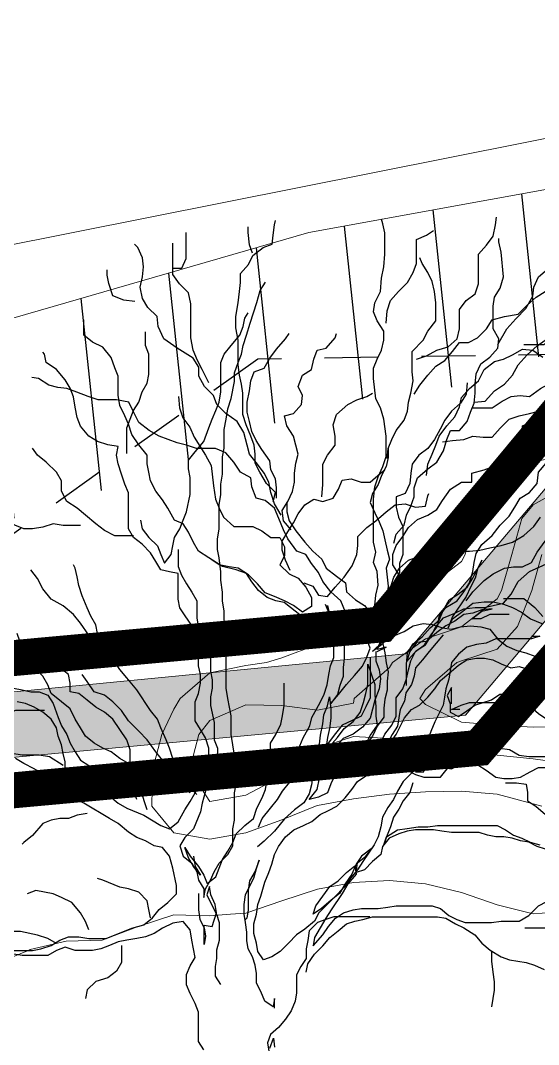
# Model space of a CAD drawing. Header units: centimetres. Extents: x 0 to 642158, y -847 to 649707.
# Drawn here: x 617067.11 to 617074.32, y 621099.44 to 621113.68 of the extents above; entities that cross this region are included whole.
import ezdxf

# ---------------------------------------------------------------- set-up
doc = ezdxf.new("R2010")
doc.units = ezdxf.units.CM
doc.header["$MEASUREMENT"] = 0
doc.linetypes.add('JIS_02_0.7', pattern=[1.35, 0.75, -0.6])
doc.layers.add('MEV_hydro_Ha', color=7, linetype='Continuous', lineweight=30, true_color=0x0000f9)
doc.layers.add('MEV_schema paysager_Ha', color=7, linetype='Continuous', lineweight=25, transparency=0.13)
for name, color, linetype, lineweight in [('MEV_schema paysager_V', 7, 'Continuous', 20), ('MEV_vegetal_V', 7, 'Continuous', 25), ('WAL_parcellaire agricole', 7, 'JIS_02_0.7', 25), ('WAL_topographie 0.5', 253, 'Continuous', 20)]:
    doc.layers.add(name, color=color, linetype=linetype, lineweight=lineweight)
doc.linetypes.add('FENCELINE1', pattern='A,6.35,-2.54,[133,ltypeshp.shx,S=2.54,R=0,X=-2.54,Y=0],-2.54,25.4', length=36.83)
picture_1 = doc.add_image_def('image2.png', size_in_pixel=(6614, 11023))

# ---------------------------------------------------------------- blocks, each defined once
blk = doc.blocks.new('chataignier')
at = {"layer": 'MEV_vegetal_V'}
for points in [[(0.233, 23.665), (0.289, 23.889), (0.065, 24.113), (-0.103, 24.393), (-0.215, 24.617), (-0.215, 24.841), (-0.243, 25.065), (-0.327, 25.289), (-0.439, 25.569), (-0.523, 25.821), (-0.523, 26.353), (-0.551, 26.577), (-0.608, 26.801), (-0.635, 27.052), (-0.635, 27.668), (-0.692, 27.976), (-0.692, 28.256), (-0.635, 28.592), (-0.608, 28.872), (-0.579, 29.096), (-0.579, 29.32), (-0.383, 29.544), (-0.271, 29.768), (-0.019, 29.964), (0.205, 30.048), (0.233, 30.272), (0.261, 30.524), (0.289, 30.636)], [(0.569, 23.637), (0.569, 23.413), (0.625, 23.189), (0.793, 22.937), (1.017, 22.657), (1.213, 22.433), (1.437, 22.237), (1.549, 22.013), (1.801, 21.817), (2.025, 21.649), (2.053, 21.425), (2.277, 21.229), (2.501, 21.089), (2.67, 20.865), (2.754, 21.089), (2.782, 21.341), (2.838, 21.593), (2.81, 21.929), (2.726, 22.153), (2.782, 22.405), (2.726, 22.657), (2.726, 23.721), (2.754, 24.029), (2.838, 24.281), (2.95, 24.533), (3.034, 24.785), (3.034, 25.289), (2.978, 25.709), (2.894, 25.989), (2.782, 26.213), (2.726, 26.717), (2.726, 26.969), (2.81, 27.193), (2.922, 27.416), (2.978, 27.668), (2.978, 27.892), (2.81, 28.144), (2.726, 28.368), (2.754, 28.592), (2.894, 28.872), (2.922, 29.208), (2.978, 29.488), (3.006, 29.796), (3.006, 30.328), (2.95, 30.552), (2.922, 30.664)], [(3.79, 27.193), (4.042, 27.277), (4.294, 27.416), (4.574, 27.501), (4.798, 27.697), (4.854, 27.948), (4.854, 28.424), (5.022, 28.648), (5.246, 28.816), (5.33, 29.068), (5.33, 29.796), (5.526, 30.02), (5.694, 30.244), (5.75, 30.524), (5.778, 30.72)], [(5.807, 27.556), (6.031, 27.948), (6.255, 28.2), (6.507, 28.452), (6.675, 28.76), (6.703, 28.984), (6.815, 29.236), (7.039, 29.432), (7.123, 29.684), (7.123, 29.964), (7.151, 30.244), (7.235, 30.496), (7.319, 30.552)], [(-2.24, 29.449), (-2.034, 29.449), (-1.931, 29.689), (-1.931, 30.341)], [(-0.284, 29.826), (-0.353, 30.032), (-0.387, 30.341), (-0.387, 30.478)], [(3.034, 28.088), (3.062, 28.396), (3.146, 28.648), (3.342, 28.872), (3.566, 29.096), (3.706, 29.348), (3.79, 29.572), (3.79, 30.16), (4.042, 30.272), (4.21, 30.384)], [(0.429, 23.329), (0.261, 23.609), (0.177, 23.889), (0.121, 24.141), (0.009, 24.365), (-0.159, 24.589), (-0.355, 24.841), (-0.411, 25.065), (-0.495, 25.373), (-0.664, 25.653), (-0.944, 25.849), (-1.168, 26.073), (-1.252, 26.297), (-1.476, 26.521), (-1.616, 26.773), (-1.616, 26.997), (-1.756, 27.221), (-2.148, 27.472), (-2.484, 27.697), (-2.624, 28.004), (-2.652, 28.256), (-2.876, 28.48), (-3.016, 28.704), (-3.072, 28.984), (-3.016, 29.236), (-2.988, 29.488), (-3.016, 29.712), (-3.128, 29.964), (-3.212, 30.048)], [(-1.364, 26.605), (-1.532, 26.941), (-1.644, 27.164), (-1.756, 27.416), (-1.812, 27.724), (-1.812, 28.564), (-1.868, 28.844), (-2.092, 29.068), (-2.26, 29.292), (-2.26, 30.076)], [(3.23, 22.629), (3.286, 22.853), (3.482, 23.077), (3.538, 23.329), (3.65, 23.553), (3.734, 23.777), (3.734, 24.001), (3.818, 24.253), (4.07, 24.477), (4.294, 24.645), (4.462, 24.925), (4.546, 25.205), (4.63, 25.429), (4.854, 25.429), (5.05, 25.653), (5.134, 25.877), (5.218, 26.101), (5.246, 26.353), (5.246, 26.577), (5.274, 26.829), (5.386, 27.081), (5.61, 27.249), (5.807, 27.472), (5.834, 27.697), (5.694, 27.948), (5.694, 28.508), (5.723, 28.732), (5.863, 28.956), (5.947, 29.236), (5.89, 29.852), (5.834, 30.104), (5.834, 30.188)], [(3.062, 24.729), (3.09, 24.981), (3.174, 25.205), (3.286, 25.429), (3.482, 25.681), (3.566, 25.905), (3.594, 26.129), (3.65, 26.353), (3.706, 26.661), (3.678, 26.885), (3.678, 27.389), (3.958, 27.668), (4.07, 27.892), (4.266, 28.144), (4.266, 28.592), (4.238, 28.872), (4.182, 29.124), (4.07, 29.348), (3.93, 29.572), (3.874, 29.712)], [(-3.201, 28.626), (-3.475, 28.66), (-3.75, 28.763), (-3.852, 29.072), (-3.887, 29.278), (-3.887, 29.415)], [(6.451, 27.556), (6.955, 27.556), (7.179, 27.808), (7.319, 28.06), (7.403, 28.284), (7.627, 28.48), (7.823, 28.704), (8.131, 29.04), (8.243, 29.264), (8.355, 29.46)], [(-2.129, 22.477), (-2.129, 22.052), (-2.044, 21.839), (-1.917, 21.626), (-1.789, 21.414), (-1.661, 21.201), (-1.661, 20.776), (-1.619, 20.521), (-1.619, 20.309), (-1.491, 20.096), (-1.321, 19.883), (-1.321, 19.458), (-1.279, 19.246), (-1.279, 19.033), (-1.321, 18.821), (-1.321, 18.608), (-1.236, 18.183), (-1.236, 17.758), (-1.151, 17.545), (-1.151, 17.333), (-1.236, 17.12), (-1.406, 16.695), (-1.449, 16.482), (-1.534, 16.185), (-1.576, 15.972), (-1.746, 15.547), (-1.959, 15.335), (-2.087, 15.122), (-2.002, 14.867), (-1.789, 14.697), (-1.661, 14.484), (-1.619, 14.272), (-1.491, 14.059), (-1.491, 13.847), (-1.449, 14.059), (-1.321, 14.272), (-1.236, 14.484), (-1.109, 14.697), (-0.896, 14.909), (-0.768, 15.122), (-0.768, 15.547), (-0.726, 15.76), (-0.726, 16.44), (-0.683, 16.652), (-0.683, 17.163), (-0.726, 17.375), (-0.811, 17.885), (-0.811, 18.353), (-0.896, 18.778), (-0.938, 19.033), (-0.938, 20.479), (-0.981, 20.734), (-0.981, 20.946), (-1.024, 21.201), (-1.024, 21.414), (-1.066, 21.711), (-1.066, 21.924), (-1.109, 22.264), (-1.151, 22.477), (-1.151, 22.732), (-1.109, 22.987), (-1.109, 23.582), (-1.066, 23.837), (-1.066, 24.092), (-1.024, 24.347), (-1.024, 24.772), (-0.981, 24.985), (-0.981, 25.453), (-0.938, 25.708), (-0.896, 25.963), (-0.811, 26.218), (-0.726, 26.643), (-0.726, 26.856), (-0.641, 27.111), (-0.556, 27.323), (-0.513, 27.536), (-0.428, 27.791), (-0.343, 28.088), (-0.258, 28.343), (-0.173, 28.599), (-0.088, 28.896), (0.04, 29.109)], [(3.734, 26.325), (3.874, 26.549), (4.07, 26.801), (4.266, 27.025), (4.49, 27.164), (4.686, 27.389), (4.854, 27.612), (5.078, 27.612), (5.302, 27.724), (5.526, 27.948), (5.666, 28.172), (5.975, 28.256), (6.311, 28.312), (6.535, 28.536), (6.759, 28.732), (6.983, 28.872), (7.039, 28.9)], [(-3.065, 23.199), (-3.022, 22.987), (-2.852, 22.774), (-2.64, 22.562), (-2.554, 22.349), (-2.469, 22.137), (-2.299, 22.349), (-2.257, 22.562), (-2.214, 22.774), (-2.087, 22.987), (-2.002, 23.199), (-1.917, 23.412), (-1.832, 23.837), (-1.832, 24.262), (-1.874, 24.475), (-1.874, 24.687), (-1.704, 24.9), (-1.491, 25.155), (-1.364, 25.495), (-1.279, 25.708), (-1.194, 25.92), (-1.109, 26.133), (-1.066, 26.388), (-1.066, 27.111), (-0.981, 27.323), (-0.811, 27.536), (-0.598, 27.791), (-0.513, 28.003), (-0.471, 28.216), (-0.386, 28.343)], [(-0.13, 15.59), (-0.045, 15.802), (0.167, 16.057), (0.337, 16.27), (0.465, 16.482), (0.635, 16.695), (0.763, 16.95), (0.848, 17.29), (0.848, 17.503), (0.975, 17.8), (1.145, 18.098), (1.188, 18.31), (1.358, 18.608), (1.486, 18.863), (1.571, 19.118), (1.613, 19.373), (1.656, 19.586), (1.741, 19.798), (1.741, 20.224), (1.698, 20.436), (1.571, 20.649), (1.358, 20.819), (0.933, 20.819), (0.508, 21.159), (0.295, 21.201), (0.082, 21.286), (-0.13, 21.456), (-0.301, 21.669), (-0.428, 21.882), (-0.683, 21.967), (-1.024, 22.052), (-1.364, 22.264), (-1.619, 22.434), (-1.746, 22.647), (-1.874, 22.902), (-2.002, 23.114), (-2.214, 23.199), (-2.384, 23.497), (-2.512, 23.71), (-2.682, 23.922), (-2.81, 24.177), (-2.852, 24.39), (-2.895, 24.602), (-2.895, 24.815), (-3.107, 25.07), (-3.278, 25.325), (-3.363, 25.58), (-3.448, 25.793), (-3.575, 26.048), (-3.618, 26.303), (-3.618, 26.771), (-3.703, 26.983), (-3.788, 27.238), (-4.001, 27.493), (-4.256, 27.621), (-4.468, 27.791), (-4.468, 28.173)], [(-3.405, 24.857), (-3.405, 25.495), (-3.32, 25.708), (-3.235, 25.92), (-3.107, 26.133), (-3.022, 26.388), (-2.895, 26.6), (-2.852, 26.813), (-2.852, 27.323), (-2.937, 27.536), (-2.937, 27.876)], [(0.317, 23.749), (0.317, 24.001), (0.289, 24.225), (0.177, 24.449), (0.149, 24.673), (-0.047, 24.953), (-0.187, 25.177), (-0.299, 25.401), (-0.355, 25.653), (-0.411, 25.877), (-0.411, 26.129), (-0.355, 26.409), (-0.327, 26.661), (-0.243, 26.885), (0.009, 26.969), (0.149, 27.221), (0.317, 27.445), (0.541, 27.697), (0.625, 27.836)], [(0.681, 22.965), (0.485, 23.189), (0.457, 23.441), (0.597, 23.665), (0.709, 23.917), (0.765, 24.141), (0.765, 24.365), (0.793, 24.617), (0.849, 24.841), (0.793, 25.065), (0.737, 25.289), (0.569, 25.541), (0.513, 25.793), (0.737, 25.849), (0.933, 26.073), (0.961, 26.297), (0.849, 26.521), (0.961, 26.801), (1.185, 26.941), (1.241, 27.193), (1.325, 27.416), (1.549, 27.472), (1.773, 27.724), (1.801, 27.836)], [(4.042, 24.309), (4.07, 24.589), (4.182, 24.841), (4.266, 25.065), (4.35, 25.289), (4.546, 25.541), (4.742, 25.765), (4.854, 26.017), (4.91, 26.241), (5.106, 26.465), (5.33, 26.661), (5.47, 26.941), (5.723, 27.137), (5.947, 27.193), (6.171, 27.304), (6.423, 27.445), (6.675, 27.416), (6.927, 27.249)], [(5.218, 26.129), (5.498, 26.157), (5.723, 26.409), (5.975, 26.577), (6.171, 26.801), (6.311, 27.052), (6.535, 27.304), (6.787, 27.528), (6.983, 27.668)], [(-4.553, 23.072), (-4.979, 23.072), (-5.234, 23.114), (-5.489, 23.029), (-5.744, 22.987), (-5.957, 22.987), (-6.595, 23.242)], [(-6.212, 19.033), (-5.999, 18.991), (-5.787, 18.948), (-5.574, 18.948), (-5.361, 18.863), (-5.234, 18.651), (-5.106, 18.31), (-5.021, 18.098), (-4.894, 17.885), (-4.809, 17.673), (-4.681, 17.46), (-4.553, 17.248), (-4.341, 17.12), (-4.128, 17.035), (-4.001, 16.823), (-3.958, 16.61), (-3.873, 16.397), (-3.618, 16.185), (-3.405, 16.057), (-2.98, 15.887), (-2.554, 15.632), (-2.342, 15.547), (-2.129, 15.717), (-1.959, 16.015), (-1.832, 16.227), (-1.704, 16.44), (-1.576, 16.652), (-1.534, 16.865), (-1.449, 17.078), (-1.364, 17.333), (-1.364, 17.545), (-1.449, 17.8), (-1.576, 18.013), (-1.704, 18.225), (-1.704, 18.693), (-1.619, 18.906), (-1.576, 19.161), (-1.576, 19.373), (-1.619, 19.586), (-1.619, 19.841), (-1.704, 20.266), (-1.746, 20.521), (-2.087, 21.031), (-2.129, 21.244), (-2.129, 21.882), (-2.342, 21.924), (-2.554, 21.967), (-2.682, 22.179), (-2.81, 22.392), (-3.022, 22.604), (-3.235, 22.774), (-3.363, 22.987), (-3.363, 23.88), (-3.448, 24.092), (-3.533, 24.347), (-3.618, 24.602), (-3.66, 24.815), (-3.618, 25.027), (-3.873, 25.07), (-4.128, 25.155), (-4.341, 25.283), (-4.553, 25.538), (-4.638, 25.75), (-4.681, 26.005), (-4.724, 26.26), (-4.809, 26.473), (-4.936, 26.685), (-5.149, 26.941), (-5.404, 27.111), (-5.446, 27.323), (-5.489, 27.366)], [(2.978, 21.173), (3.202, 21.257), (3.426, 21.425), (3.482, 21.649), (3.342, 21.873), (3.202, 22.097), (3.202, 22.349), (3.286, 22.573), (3.454, 22.797), (3.594, 23.021), (3.818, 23.217), (4.07, 23.329), (4.294, 23.469), (4.434, 23.693), (4.63, 23.973), (4.91, 24.141), (5.162, 24.141), (5.162, 24.365), (5.47, 24.449), (5.694, 24.533), (5.947, 24.729), (6.199, 24.925), (6.423, 25.037), (6.423, 25.541), (6.675, 25.653), (6.927, 25.709)], [(1.521, 21.117), (1.633, 20.865), (1.577, 21.089), (1.633, 20.865), (1.745, 20.641), (1.969, 20.473), (1.997, 20.249), (1.997, 19.773), (1.969, 19.549), (1.969, 19.325), (1.885, 19.101), (1.829, 18.877), (1.661, 18.653), (1.857, 18.877), (2.053, 19.129), (2.249, 19.353), (2.445, 19.577), (2.557, 19.801), (2.641, 20.025), (2.557, 20.249), (2.417, 20.473), (2.221, 20.697), (2.025, 20.921), (1.913, 21.201), (1.661, 21.425), (1.465, 21.677), (1.353, 21.901), (1.185, 22.125), (1.045, 22.349), (0.821, 22.433), (0.597, 22.741), (0.485, 22.965), (0.373, 23.245), (0.261, 23.497), (0.037, 23.693), (-0.187, 23.749), (-0.299, 24.029), (-0.327, 24.253), (-0.579, 24.393), (-0.748, 24.645), (-0.944, 24.869), (-1.196, 24.981), (-1.672, 24.981), (-1.924, 25.065), (-2.148, 25.121), (-2.596, 25.289), (-2.848, 25.429), (-3.1, 25.625), (-3.24, 25.905), (-3.352, 26.129), (-3.66, 26.185), (-4.109, 26.185), (-4.361, 26.269), (-4.641, 26.381), (-4.893, 26.465), (-5.117, 26.493), (-5.341, 26.549), (-5.593, 26.717), (-5.761, 26.745)], [(-1.491, 10.063), (-1.619, 10.275), (-1.619, 10.998), (-1.704, 11.211), (-1.832, 11.466), (-1.917, 11.678), (-1.917, 11.933), (-1.832, 12.146), (-1.704, 12.359), (-1.746, 12.571), (-1.789, 12.784), (-1.832, 13.039), (-2.002, 13.251), (-2.257, 13.209), (-2.512, 13.081), (-2.725, 12.954), (-2.937, 12.869), (-3.15, 12.826), (-3.405, 12.784), (-3.618, 12.741), (-3.83, 12.656), (-4.043, 12.571), (-4.256, 12.529), (-4.681, 12.529), (-4.936, 12.614), (-5.149, 12.529), (-5.361, 12.401), (-5.999, 12.401), (-6.254, 12.444)], [(-6.425, 12.529), (-5.744, 12.529), (-5.532, 12.571), (-5.276, 12.656), (-5.064, 12.784), (-4.851, 12.869), (-4.596, 12.869), (-4.341, 12.826), (-3.915, 12.826), (-3.278, 13.081), (-2.98, 13.166), (-2.767, 13.336), (-2.597, 13.549), (-2.384, 13.719), (-2.172, 13.932), (-2.172, 14.144), (-2.257, 14.569), (-2.342, 14.867), (-2.512, 15.08), (-2.725, 15.122), (-2.937, 15.25), (-3.15, 15.335), (-3.363, 15.462), (-3.618, 15.675), (-3.83, 15.802), (-4.468, 16.185), (-4.724, 16.312), (-4.894, 16.525), (-4.936, 16.823), (-4.936, 17.205), (-4.979, 17.418), (-5.021, 17.63), (-5.106, 17.843), (-5.149, 18.055), (-5.276, 18.268), (-5.489, 18.438), (-5.702, 18.566), (-5.914, 18.651), (-6.127, 18.693)], [(5.05, 26.605), (5.022, 26.325), (4.882, 26.101), (4.658, 25.905), (4.49, 25.681), (4.378, 25.457), (4.238, 25.205), (4.07, 24.981), (3.846, 24.813), (3.678, 24.589), (3.65, 24.365), (3.622, 24.113), (3.51, 23.861), (3.286, 23.777), (3.286, 23.525), (3.342, 23.273), (3.454, 23.049), (3.454, 22.349), (3.37, 22.125), (3.37, 21.901), (3.202, 21.621), (3.062, 21.341), (3.062, 21.117), (2.95, 20.893), (2.95, 20.865)], [(5.19, 25.989), (5.666, 25.989), (5.919, 26.157), (6.143, 26.269), (6.367, 26.297), (6.591, 26.269), (6.871, 26.465), (7.123, 26.605), (7.179, 26.633)], [(-2.12, 26.269), (-2.092, 25.989), (-2.008, 25.737), (-1.84, 25.513), (-1.728, 25.261), (-1.588, 25.037), (-1.448, 24.813), (-1.308, 24.561), (-1.252, 24.057), (-1.196, 23.721), (-1.112, 23.497), (-1, 23.273), (-0.748, 23.049), (-0.271, 23.049), (-0.047, 22.937), (0.177, 22.769), (0.401, 22.769), (0.513, 22.545), (0.513, 22.321), (0.401, 22.097), (0.625, 21.873), (0.849, 21.761), (1.045, 21.537), (1.185, 21.285), (1.185, 21.061), (0.961, 20.921), (0.737, 21.089), (0.513, 21.201), (0.261, 21.313), (0.037, 21.397), (-0.159, 21.621), (-0.383, 21.845), (-0.635, 22.013), (-0.86, 22.041), (-1.112, 22.097), (-1.28, 22.209)], [(1.437, 23.777), (1.465, 24.085), (1.465, 24.589), (1.577, 24.813), (1.773, 25.065), (1.773, 25.289), (1.717, 25.569), (1.801, 25.821), (2.081, 26.073), (2.305, 26.185), (2.557, 26.269), (2.698, 26.353)], [(4.434, 25.149), (4.686, 25.177), (4.966, 25.205), (5.19, 25.289), (5.442, 25.261), (5.666, 25.261), (5.863, 25.485), (6.087, 25.709), (6.339, 25.793), (6.591, 25.849), (6.815, 25.905), (7.067, 25.905), (7.347, 25.961), (7.571, 26.045), (7.851, 26.073), (7.991, 26.101)], [(3.09, 24.981), (3.09, 24.757), (3.034, 24.533), (2.922, 24.309), (2.838, 24.085), (2.698, 23.861), (2.641, 23.637), (2.754, 23.385), (2.866, 23.161), (2.95, 22.937), (3.006, 22.713), (3.062, 22.461), (3.118, 22.237), (3.034, 22.013), (3.062, 21.789), (3.09, 21.565), (3.062, 21.341), (3.062, 21.089), (2.922, 20.837), (2.894, 20.613), (2.922, 20.361), (2.95, 20.137), (3.006, 19.913), (3.034, 19.661), (3.09, 19.437), (3.062, 19.213), (3.062, 18.989), (3.006, 18.765), (2.978, 18.541), (2.978, 18.317), (2.81, 18.093), (2.698, 17.841), (2.501, 17.589), (2.053, 17.309), (1.829, 17.281), (1.605, 17.169), (1.549, 16.945), (1.829, 16.833), (2.109, 16.889), (2.333, 17.001), (2.557, 17.197), (2.726, 17.421), (2.894, 17.673), (3.006, 17.897), (3.174, 18.121), (3.286, 18.345), (3.286, 18.793), (3.454, 19.017), (3.538, 19.269), (3.594, 19.493), (3.65, 19.717), (3.762, 19.941), (3.986, 20.109), (4.154, 20.361), (4.322, 20.585), (4.35, 20.809), (4.518, 21.033), (4.798, 21.201), (4.966, 21.425), (5.106, 21.649), (5.19, 21.929), (5.218, 22.153), (5.274, 22.377), (5.414, 22.601), (5.666, 22.825), (5.863, 23.077), (6.087, 23.301), (6.227, 23.525), (6.367, 23.749), (6.591, 23.889), (6.787, 24.113), (6.815, 24.393), (7.011, 24.617)], [(3.034, 21.089), (3.118, 21.453), (3.23, 21.789), (3.37, 22.013), (3.594, 22.209), (3.818, 22.293), (4.098, 22.293), (4.378, 22.349), (4.602, 22.377), (4.854, 22.433), (5.106, 22.433), (5.358, 22.461), (5.61, 22.517), (5.89, 22.573), (6.171, 22.657), (6.451, 22.825), (6.703, 23.049), (6.871, 23.273)], [(-3.235, 22.817), (-3.703, 22.817), (-3.958, 22.944), (-4.171, 23.114), (-4.426, 23.327), (-4.638, 23.497), (-4.894, 23.667), (-5.021, 23.922), (-5.021, 24.177), (-5.149, 24.39), (-5.404, 24.645), (-5.617, 24.815), (-5.744, 24.985)], [(5.022, 21.201), (5.19, 21.425), (5.47, 21.705), (5.694, 21.873), (5.975, 22.013), (6.199, 22.041), (6.423, 22.041), (6.647, 22.153), (6.787, 22.405), (6.983, 22.685), (7.179, 22.909), (7.403, 23.133), (7.655, 23.329), (7.879, 23.413), (8.103, 23.497), (8.327, 23.637), (8.551, 23.917), (8.803, 24.029), (9.083, 24.169), (9.28, 24.477), (9.336, 24.701), (9.532, 24.925), (9.644, 25.037)], [(0.653, 21.957), (0.541, 22.209), (0.457, 22.461), (0.457, 22.685), (0.597, 22.909), (0.737, 23.133), (0.849, 23.357), (1.017, 23.581), (1.241, 23.721), (1.465, 23.665), (1.717, 23.749), (1.857, 23.973), (1.941, 24.197), (2.165, 24.225), (2.417, 24.141), (2.641, 24.141), (2.894, 24.365), (3.006, 24.449)], [(6.087, 20.865), (5.61, 20.865), (5.386, 20.753), (5.162, 20.753), (5.414, 20.949), (5.666, 21.005), (5.414, 20.977), (5.19, 20.893), (4.966, 20.865), (4.742, 20.697), (4.518, 20.585), (4.294, 20.417), (4.042, 20.193), (3.79, 20.165), (3.622, 19.941), (3.538, 19.689), (3.79, 19.969), (4.014, 20.109), (4.154, 20.333), (4.266, 20.557), (4.462, 20.781), (4.742, 20.893), (4.966, 21.005), (5.246, 21.033), (5.47, 21.033), (5.694, 21.089), (5.947, 21.145), (6.143, 21.369), (6.311, 21.677), (6.591, 21.929), (7.095, 22.153)], [(-2.895, 16.015), (-3.065, 16.525), (-3.065, 16.737), (-3.192, 16.95), (-3.363, 17.163), (-3.575, 17.29), (-3.788, 17.46), (-4.001, 17.545), (-4.213, 17.673), (-4.426, 17.843), (-4.553, 18.055), (-4.681, 18.268), (-4.809, 18.523), (-5.021, 18.693), (-5.276, 18.906), (-5.361, 19.118), (-5.489, 19.331), (-5.702, 19.543), (-5.914, 19.798), (-6.127, 20.394)], [(0.989, 21.649), (1.213, 21.565), (1.353, 21.341), (1.577, 21.313), (1.773, 21.537), (1.997, 21.789), (2.193, 22.069), (2.305, 22.349), (2.333, 22.573), (2.333, 22.797), (2.557, 23.021), (2.782, 23.189), (3.034, 23.413), (3.258, 23.581), (3.51, 23.609), (3.762, 23.525), (4.014, 23.553), (4.07, 23.805), (4.098, 23.861)], [(4.451, 20.36), (4.28, 20.154), (4.108, 19.948), (3.937, 19.742), (3.765, 19.536), (3.731, 19.331), (3.662, 19.125), (3.525, 18.919), (3.491, 18.713), (3.388, 18.507), (3.353, 18.302), (3.319, 18.096), (3.182, 17.89), (3.079, 17.684), (2.976, 17.444), (2.976, 17.238), (2.77, 17.067), (2.598, 16.861), (2.804, 17.032), (2.942, 17.238), (3.079, 17.444), (3.147, 17.684), (3.285, 17.89), (3.491, 18.302), (3.662, 18.507), (3.868, 18.61), (4.074, 18.816), (4.245, 19.022), (4.383, 19.228), (4.589, 19.399), (4.829, 19.605), (5.035, 19.742), (5.275, 19.776), (5.481, 19.776), (5.687, 19.742), (5.892, 19.639), (6.133, 19.536), (6.338, 19.571), (6.579, 19.502), (6.785, 19.399), (6.99, 19.434)], [(5.947, 21.257), (6.451, 21.257), (6.731, 21.033), (6.927, 20.809)], [(3.538, 19.101), (3.538, 19.633), (3.566, 19.913), (3.706, 20.137), (3.93, 20.305), (4.126, 20.529), (4.35, 20.725), (4.462, 20.977), (4.602, 21.229), (4.826, 21.369), (5.05, 21.537), (5.19, 21.761), (5.414, 22.209), (5.302, 21.985), (5.246, 21.761), (5.134, 21.537), (5.022, 21.313), (4.686, 20.809), (4.574, 20.529), (4.686, 20.753), (4.938, 20.949), (5.19, 21.145), (5.47, 21.173), (5.694, 21.173), (5.947, 21.117), (6.171, 21.033), (6.395, 20.921), (6.619, 20.753), (6.899, 20.641)], [(-4.086, 20.096), (-4.341, 20.351), (-4.553, 20.649), (-4.724, 20.861), (-4.979, 21.074), (-5.276, 21.244), (-5.489, 21.499), (-5.617, 21.754), (-5.787, 21.967)], [(-1.661, 16.397), (-1.874, 16.61), (-2.087, 16.865), (-2.257, 17.29), (-2.342, 17.545), (-2.427, 17.758), (-2.554, 18.055), (-2.64, 18.268), (-2.81, 18.481), (-3.15, 18.991), (-3.405, 19.288), (-3.575, 19.501), (-3.745, 19.756), (-3.873, 19.968), (-4.001, 20.181), (-4.128, 20.394), (-4.171, 20.606), (-4.298, 20.819), (-4.383, 21.031), (-4.511, 21.329), (-4.596, 21.584), (-4.638, 21.797), (-4.681, 22.009), (-4.724, 22.094)], [(4.657, 18.645), (4.657, 19.056), (4.554, 18.85), (4.623, 18.645), (4.623, 18.439), (4.829, 18.336), (5.035, 18.473), (5.24, 18.61), (5.446, 18.679), (5.652, 18.747), (5.858, 18.885), (6.064, 18.885), (6.27, 18.919), (6.476, 19.056), (6.682, 19.262), (6.887, 19.399)], [(-5.064, 16.61), (-5.276, 16.78), (-5.489, 16.908), (-5.702, 17.035), (-5.957, 17.163), (-6.169, 17.29)], [(2.81, 19.941), (3.034, 20.053), (2.81, 19.997), (2.922, 20.249), (3.174, 20.473), (3.398, 20.585), (3.174, 20.361), (2.922, 20.109), (2.698, 19.941), (2.95, 20.193), (3.23, 20.333), (3.482, 20.445), (3.706, 20.585), (3.958, 20.641), (4.182, 20.613), (4.434, 20.529), (4.658, 20.501), (4.882, 20.557), (5.134, 20.585), (5.386, 20.557), (5.61, 20.501), (5.807, 20.249), (6.031, 20.081), (6.283, 19.969), (6.507, 19.913), (6.731, 19.829), (6.871, 19.605)], [(6.647, 20.325), (6.853, 20.325), (6.647, 20.257), (5.755, 20.257), (5.515, 20.154), (5.275, 20.119), (5.035, 20.051), (4.829, 19.879), (4.657, 19.674), (4.623, 19.468), (4.589, 19.262), (4.52, 19.022), (4.486, 18.816), (4.451, 18.61), (4.245, 18.199), (4.142, 17.959), (4.074, 17.753), (4.04, 17.444), (3.799, 17.135), (3.662, 16.93), (3.456, 16.724), (3.319, 16.484), (3.216, 16.278), (3.079, 16.072), (2.942, 15.832), (2.907, 15.592), (2.839, 15.352), (2.736, 15.146), (2.598, 14.94), (2.461, 14.734), (2.324, 14.529), (2.152, 14.323), (1.981, 14.083), (1.775, 13.877), (1.569, 13.671), (1.363, 13.465), (1.26, 13.259), (1.02, 13.054), (0.814, 12.916), (0.608, 12.711), (0.402, 12.505), (0.196, 12.368), (-0.009, 12.299), (-0.147, 12.505), (-0.181, 12.711), (-0.25, 12.951), (-0.25, 13.191), (-0.181, 13.431), (-0.147, 13.671), (-0.078, 13.877), (0.025, 14.22), (0.128, 14.46), (0.196, 14.666), (0.265, 14.906), (0.368, 15.112), (0.54, 15.352), (0.745, 15.523), (0.986, 15.626), (1.192, 15.729), (1.397, 15.901), (1.603, 16.003), (1.809, 16.106), (2.015, 16.312), (2.187, 16.518), (2.324, 16.724), (2.53, 16.861), (2.736, 16.895), (2.976, 17.135), (3.147, 17.341), (3.353, 17.41), (3.559, 17.444), (3.971, 17.444), (4.177, 17.513), (3.902, 17.547), (3.593, 17.547), (3.388, 17.444), (3.25, 17.238), (3.01, 17.032), (2.804, 16.895), (3.01, 16.93), (3.353, 16.998), (3.559, 16.998), (3.765, 16.895), (3.971, 16.827), (4.383, 16.827), (4.554, 17.032), (4.794, 17.17), (5, 17.341), (5.206, 17.478), (5.446, 17.547), (5.858, 17.547), (6.098, 17.513), (6.338, 17.375), (6.579, 17.341), (7.334, 17.341)], [(2.782, 19.941), (2.782, 19.717), (2.866, 19.493), (2.894, 19.269), (2.866, 19.017), (2.754, 18.737), (2.698, 18.513), (2.641, 18.289), (2.445, 18.065), (2.221, 17.897), (1.969, 17.785), (1.773, 17.561), (1.577, 17.337), (1.353, 17.197), (1.129, 17.029), (1.129, 17.001)], [(-3.15, 16.27), (-3.235, 16.525), (-3.32, 16.737), (-3.32, 17.503), (-3.405, 17.758), (-3.575, 18.013), (-3.745, 18.268), (-3.958, 18.438), (-4.171, 18.566), (-4.383, 18.736), (-4.596, 18.906), (-4.809, 18.948), (-4.809, 19.161), (-4.851, 19.373), (-5.064, 19.543), (-5.149, 19.713)], [(2.641, 19.801), (2.641, 18.793), (2.529, 18.569), (2.417, 18.345), (2.193, 18.233), (1.941, 18.121), (1.745, 17.869), (1.577, 17.645), (1.437, 17.421), (1.381, 17.645), (1.409, 17.869), (1.465, 18.149), (1.493, 18.373), (1.577, 18.597), (1.633, 18.821), (1.661, 18.513), (1.661, 18.289), (1.633, 18.037), (1.577, 17.813), (1.549, 17.589), (1.521, 17.365), (1.297, 17.365), (1.185, 17.141), (1.409, 17.393), (1.633, 17.589), (1.829, 17.813), (1.997, 18.037), (2.221, 18.205), (2.389, 18.429), (2.473, 18.681), (2.529, 18.905), (2.585, 19.129), (2.585, 19.633), (2.754, 19.129), (2.754, 18.877), (2.782, 18.569), (2.782, 18.345), (2.81, 18.121), (2.641, 17.869), (2.529, 17.645), (2.305, 17.477), (2.081, 17.309), (1.857, 17.113), (1.773, 16.889), (1.661, 16.665), (1.577, 16.441), (1.353, 16.329), (1.129, 16.273), (1.325, 16.525), (1.381, 16.805), (1.493, 17.029), (1.633, 17.253), (1.633, 17.029), (1.409, 16.833), (1.269, 17.113), (1.213, 16.889), (1.185, 16.637), (1.129, 16.413), (0.989, 16.189), (0.765, 16.021), (0.513, 15.797), (0.261, 15.489), (0.009, 15.237), (-0.159, 15.097)], [(-1.832, 16.44), (-2.129, 16.78), (-2.342, 17.035), (-2.512, 17.248), (-2.682, 17.46), (-2.895, 17.758), (-3.107, 17.97), (-3.363, 18.225), (-3.533, 18.481), (-3.745, 18.693), (-3.958, 18.863), (-4.213, 18.948), (-4.383, 19.203), (-4.511, 19.373)], [(-1.746, 14.867), (-1.704, 14.612), (-1.576, 14.399), (-1.746, 14.612), (-1.874, 14.824), (-1.959, 15.08), (-1.832, 14.867), (-1.619, 14.612), (-1.491, 14.399), (-1.406, 14.187), (-1.194, 14.357), (-1.024, 14.782), (-0.896, 14.994), (-0.768, 15.207), (-0.683, 15.42), (-0.471, 15.632), (-0.258, 15.802), (-0.173, 16.057), (-0.045, 16.312), (0.04, 16.525), (0.082, 16.78), (0.167, 17.035), (0.167, 17.673), (0.295, 17.885), (0.422, 18.14), (0.465, 18.353), (0.508, 18.608), (0.508, 19.161)], [(-5.446, 18.481), (-6.169, 18.481), (-6.382, 18.395), (-6.595, 18.268), (-7.02, 18.268), (-7.233, 18.481), (-7.36, 18.693), (-7.573, 18.863), (-7.786, 18.736), (-7.998, 18.523), (-8.253, 18.395), (-8.466, 18.395), (-8.679, 18.438), (-8.891, 18.353), (-9.104, 18.183), (-9.317, 18.183), (-9.487, 18.225)], [(4.863, 18.507), (4.657, 18.507), (4.897, 18.61), (5.103, 18.679), (6.373, 18.679), (6.579, 18.61), (6.819, 18.404), (7.025, 18.267)], [(-4.979, 17.12), (-5.319, 17.333), (-5.574, 17.375), (-5.999, 17.375), (-6.254, 17.418), (-6.51, 17.503), (-6.765, 17.545), (-6.978, 17.545), (-7.19, 17.503), (-7.403, 17.418), (-7.615, 17.29), (-7.786, 17.078), (-7.998, 16.993), (-8.211, 16.95), (-8.424, 16.865), (-8.551, 16.695)], [(3.765, 16.964), (3.971, 16.964), (4.005, 17.17), (4.245, 17.17), (4.451, 17.067), (4.657, 17.032), (4.863, 17.135), (5.103, 17.17), (5.309, 17.135), (5.515, 16.998), (5.755, 16.827), (5.961, 16.792), (6.167, 16.792), (6.373, 16.827), (6.613, 16.964), (6.819, 17.067), (7.059, 17.067), (7.265, 17.032), (7.471, 17.032), (7.745, 16.998), (8.02, 16.93), (8.226, 16.827), (8.363, 16.827)], [(-4.894, 16.525), (-5.319, 16.525), (-5.532, 16.355), (-5.744, 16.27), (-7.063, 16.27)], [(3.696, 16.69), (3.628, 16.449), (3.456, 16.244), (3.353, 16.038), (3.216, 15.832), (3.147, 15.592), (3.044, 15.352), (2.976, 15.146), (3.044, 15.352), (3.319, 15.523), (3.559, 15.558), (3.834, 15.592), (4.074, 15.592), (4.314, 15.626), (5.789, 15.626), (5.995, 15.523), (6.201, 15.386), (6.407, 15.318), (6.613, 15.215), (6.853, 15.146)], [(5.995, 16.69), (6.27, 16.69), (6.51, 16.655), (6.544, 16.449), (6.544, 16.244), (6.75, 16.106), (6.99, 15.901), (7.059, 15.66), (7.025, 15.523)], [(-4.383, 15.93), (-4.638, 15.887), (-4.851, 15.802), (-5.064, 15.802), (-5.276, 15.76), (-5.489, 15.675), (-5.744, 15.377), (-5.957, 15.207), (-5.999, 15.165)], [(6.99, 15.043), (6.785, 15.112), (6.579, 15.215), (6.373, 15.249), (6.167, 15.318), (5.961, 15.352), (5.755, 15.352), (5.549, 15.386), (5.343, 15.455), (4.657, 15.455), (4.417, 15.489), (4.211, 15.523), (3.765, 15.523), (3.559, 15.489), (3.353, 15.42), (3.113, 15.318), (2.942, 15.112), (2.907, 14.906), (2.701, 14.734), (2.495, 14.529), (2.29, 14.46), (2.324, 14.7), (2.53, 14.872), (2.701, 15.077), (2.427, 14.872), (2.29, 14.666), (2.187, 14.426), (2.015, 14.186), (1.878, 13.946), (1.672, 13.774), (1.432, 13.568), (1.226, 13.431), (1.294, 13.637), (1.466, 13.877), (1.638, 14.117), (1.843, 14.254), (2.049, 14.46), (2.255, 14.631), (2.29, 14.426), (2.084, 14.186), (1.946, 13.946), (1.672, 13.534), (1.535, 13.328), (1.26, 12.848), (1.226, 12.642), (1.466, 12.916), (1.603, 13.122), (1.775, 13.328), (1.981, 13.465), (2.221, 13.534), (2.427, 13.568), (2.839, 13.568), (3.079, 13.603), (3.285, 13.637), (4.177, 13.637), (4.383, 13.568), (4.589, 13.397), (4.794, 13.294), (5, 13.225), (5.652, 13.225), (5.892, 13.259), (6.338, 13.259), (6.579, 13.397), (6.819, 13.637), (7.025, 13.74)], [(0.265, 11.099), (0.265, 11.339), (0.231, 11.133), (0.025, 11.27), (-0.078, 11.51), (-0.181, 11.716), (-0.181, 11.956), (-0.215, 12.162), (-0.284, 12.368), (-0.387, 12.574), (-0.421, 12.779), (-0.421, 12.985), (-0.455, 13.225), (-0.49, 13.431), (-0.49, 13.671), (-0.455, 13.911), (-0.353, 14.117), (-0.25, 14.323), (-0.181, 14.563), (-0.112, 14.769), (-0.215, 14.494), (-0.353, 14.254), (-0.387, 14.014), (-0.387, 13.534), (-0.421, 13.328), (-0.455, 13.294)], [(-2.81, 13.336), (-2.852, 13.549), (-2.895, 13.762), (-3.107, 13.974), (-3.363, 14.059), (-3.575, 14.102), (-4.001, 14.272), (-4.128, 14.314)], [(-4.341, 13.039), (-4.426, 13.251), (-4.553, 13.464), (-4.766, 13.719), (-5.021, 13.847), (-5.234, 13.932), (-5.446, 13.974), (-5.659, 14.017), (-5.872, 13.932)], [(-1.622, 13.946), (-1.622, 13.534), (-1.588, 13.294), (-1.485, 13.088), (-1.451, 12.882), (-1.485, 12.676), (-1.485, 13.157), (-1.279, 13.122), (-1.176, 13.465), (-1.21, 13.671), (-1.313, 13.911), (-1.348, 14.117), (-1.416, 13.911), (-1.313, 13.705), (-1.176, 13.431), (-1.107, 13.225), (-1.107, 12.779), (-1.176, 12.539), (-1.176, 12.333), (-1.21, 12.128), (-1.21, 11.888), (-1.073, 11.682)], [(-5.149, 12.699), (-5.361, 12.826), (-5.617, 12.911), (-6.042, 12.996), (-6.254, 12.996), (-6.51, 13.336), (-6.637, 13.634), (-6.807, 13.889), (-6.935, 13.932)], [(2.633, 13.362), (1.741, 13.362), (1.535, 13.294), (1.329, 13.225), (1.123, 13.019), (1.089, 12.779), (1.054, 12.574), (1.054, 12.333), (0.917, 12.128), (0.814, 11.922), (0.814, 11.476), (0.78, 11.27), (0.677, 11.03), (0.54, 10.824), (0.368, 10.618), (0.162, 10.447), (0.094, 10.241), (0.128, 10.035), (0.128, 9.795), (0.162, 9.589), (0.128, 9.384), (0.128, 8.526), (0.094, 8.457)], [(1.054, 11.99), (1.089, 12.196), (1.26, 12.436), (1.466, 12.642), (1.638, 12.848), (1.843, 13.019), (2.049, 13.191), (2.255, 13.259), (2.461, 13.294), (2.701, 13.362), (4.314, 13.362), (4.52, 13.328), (4.76, 13.191), (4.966, 13.088), (5.24, 12.916), (5.412, 12.711), (5.618, 12.539), (5.892, 12.368), (6.098, 12.299), (6.304, 12.265), (6.51, 12.231), (6.716, 12.162), (6.956, 12.059)], [(6.476, 13.088), (7.128, 13.088), (7.334, 13.019), (7.745, 13.019), (7.951, 13.122), (8.157, 12.916), (8.363, 12.779), (8.603, 12.745), (9.152, 12.745)], [(-3.533, 12.656), (-3.533, 12.231), (-3.66, 12.019), (-3.873, 11.848), (-4.171, 11.763), (-4.383, 11.551), (-4.426, 11.338)], [(5.652, 12.505), (5.652, 12.265), (5.687, 11.99), (5.721, 11.75), (5.721, 11.544), (5.687, 11.339), (5.652, 11.133)], [(0.152, 10.105), (0.242, 10.353), (0.264, 10.128)]]:
    blk.add_lwpolyline(points, dxfattribs=at)
blk = doc.blocks.new('legende vegetal')
at = {"layer": 'MEV_vegetal_V', "xscale": 0.5607124200460121, "yscale": 0.5607124200460121, "zscale": 0.5607124200460121}
blk.add_blockref('chataignier', (617070.403, 621093.526), dxfattribs=at)

msp = doc.modelspace()

# ---------------------------------------------------------------- hatches: boundary and pattern name
at = {"layer": 'MEV_hydro_Ha'}
h = msp.add_hatch(color=160, dxfattribs=at)
h.dxf.hatch_style = 1
h.paths.add_polyline_path([(617013.035, 621091.819), (617019.855, 621093.478), (617023.397, 621093.927), (617025.64, 621094.644), (617028.285, 621095.003), (617030.527, 621095.854), (617032.366, 621097.423), (617033.98, 621099.306), (617036.716, 621100.606), (617040.662, 621101.637), (617044.205, 621102.937), (617048.061, 621103.744), (617054.025, 621104.282), (617056.093, 621104.142), (617059.605, 621103.623), (617072.472, 621104.868), (617077.024, 621110.242), (617091.476, 621110.915), (617091.683, 621108.615), (617094.19, 621108.674), (617094.219, 621107.2), (617090.12, 621107.112), (617090.15, 621109.058), (617077.202, 621108.615), (617073.309, 621104.016), (617059.092, 621102.689), (617058.207, 621103.087), (617054.101, 621103.299), (617047.85, 621103.008), (617044.615, 621102.318), (617037.673, 621100.102), (617034.838, 621098.976), (617032.345, 621096.295), (617030.891, 621095.261), (617028.57, 621094.507), (617025.467, 621093.975), (617023.286, 621093.417), (617020.994, 621093.025), (617018.954, 621092.597), (617015.82, 621091.845), (617013.364, 621091.212)])
at = {"layer": 'MEV_schema paysager_Ha', "transparency": 33554687}
h = msp.add_hatch(dxfattribs=at)
h.set_pattern_fill('ANSI31', color=130, scale=10, angle=51)
h.paths.add_polyline_path([(617018.124, 621097.386), (617022.821, 621098.09), (617025.698, 621098.97), (617028.163, 621099.498), (617030.453, 621100.144), (617039.613, 621103.783), (617043.664, 621105.309), (617047.304, 621105.837), (617053.88, 621106.835), (617057.473, 621106.534), (617060.631, 621106.277), (617063.625, 621106.16), (617066.442, 621106.571), (617069.025, 621107.392), (617071.256, 621108.331), (617073.898, 621108.683), (617075.248, 621109.68), (617076.92, 621110.884), (617081.551, 621111.015), (617090.605, 621111.51), (617091.608, 621111.48), (617092.109, 621111.657), (617090.811, 621112.395), (617089.01, 621112.375), (617083.136, 621112.212), (617078.662, 621112.098), (617071.128, 621110.729), (617060.768, 621107.733), (617054.603, 621107.99), (617048.353, 621107.391), (617045.522, 621106.952), (617035.54, 621104.783), (617022.565, 621100.663), (617017.018, 621099.526), (617015.382, 621098.744), (617014.173, 621098.033), (617014.457, 621096.326), (617016.48, 621096.857)])

# ---------------------------------------------------------------- linework, layer by layer
at = {"layer": 'MEV_schema paysager_V', "linetype": 'FENCELINE1', "ltscale": 0.2}
msp.add_lwpolyline([(617012.556, 621098.808), (617017.124, 621100.274), (617035.425, 621105.203), (617048.358, 621107.765), (617060.48, 621109.263), (617075.189, 621112.192), (617090.707, 621113.013), (617098.807, 621109.562), (617108.408, 621109.411), (617108.184, 621134.542), (617100.574, 621193.043), (617092.984, 621204.406)], dxfattribs=at)
at = {"layer": 'MEV_schema paysager_V', "color": 130}
msp.add_lwpolyline([(617092.109, 621111.657), (617090.811, 621112.395), (617089.01, 621112.375), (617083.136, 621112.212), (617078.662, 621112.098), (617071.128, 621110.729), (617060.768, 621107.733), (617054.603, 621107.99), (617048.353, 621107.391), (617045.522, 621106.952), (617035.54, 621104.783), (617022.565, 621100.663), (617017.018, 621099.526), (617015.382, 621098.744), (617014.173, 621098.033), (617014.457, 621096.326), (617014.528, 621093.411), (617012.745, 621092.84)], dxfattribs=at)
at = {"layer": 'MEV_schema paysager_V', "const_width": 0.5}
for points in [[(617094.587, 621106.53), (617094.457, 621109.098), (617092.044, 621109.098), (617091.939, 621111.501), (617076.795, 621110.872), (617072.139, 621105.278), (617058.574, 621104.04), (617058.712, 621102.063)], [(617058.554, 621102.201), (617073.495, 621103.562), (617077.405, 621108.08), (617089.812, 621108.631), (617090.02, 621106.711), (617094.639, 621106.763)]]:
    msp.add_lwpolyline(points, dxfattribs=at)
at = {"layer": 'MEV_schema paysager_V'}
msp.add_lwpolyline([(617056.093, 621104.142), (617059.605, 621103.623), (617072.472, 621104.868), (617077.024, 621110.242), (617091.476, 621110.915), (617091.683, 621108.615), (617094.19, 621108.674), (617094.219, 621107.2), (617090.12, 621107.112), (617090.15, 621109.058), (617077.202, 621108.615), (617073.309, 621104.016), (617059.092, 621102.689), (617058.207, 621103.087), (617054.101, 621103.299)], dxfattribs=at)
at = {"layer": 'WAL_parcellaire agricole'}
msp.add_lwpolyline([(617081.824, 621276.897), (617100.262, 621195.472), (617108.341, 621134.652), (617108.844, 621106.902), (617099.094, 621109.401), (617070.416, 621108.969), (617065.416, 621105.397), (617060.988, 621103.54), (617054.345, 621104.039), (617051.631, 621105.753), (617042.845, 621103.895), (617012.847, 621093.891)], dxfattribs=at)
at = {"layer": 'WAL_topographie 0.5'}
for points in [[(617074.75, 621107.638), (617074.25, 621107.541), (617073.788, 621107.25), (617073.75, 621107.195), (617073.424, 621106.75), (617073.301, 621106.25), (617073.25, 621106.153), (617072.75, 621105.77), (617072.725, 621105.75), (617072.25, 621105.53), (617071.886, 621105.25), (617071.75, 621105.173), (617071.25, 621104.999), (617070.75, 621104.816), (617070.538, 621104.75), (617070.25, 621104.708), (617069.75, 621104.604), (617069.338, 621104.25), (617069.25, 621104.101), (617069.083, 621103.75), (617068.949, 621103.25), (617068.941, 621102.75), (617069.25, 621102.381), (617069.75, 621102.293), (617070.25, 621102.379), (617070.75, 621102.56), (617071.22, 621102.75), (617071.25, 621102.761), (617071.75, 621102.852), (617072.25, 621102.918), (617072.75, 621102.952), (617073.25, 621102.958), (617073.75, 621102.917), (617074.25, 621102.784), (617074.372, 621102.75)], [(617074.75, 621107.218), (617074.25, 621106.944), (617074.09, 621106.75), (617073.951, 621106.25), (617073.81, 621105.75), (617073.75, 621105.634), (617073.257, 621105.25), (617073.25, 621105.247), (617072.75, 621105.077), (617072.294, 621104.75), (617072.25, 621104.681), (617071.756, 621104.25), (617071.75, 621104.183), (617071.25, 621104.087), (617070.75, 621104.151), (617070.25, 621104.159), (617069.75, 621103.945), (617069.598, 621103.75), (617069.467, 621103.25), (617069.75, 621102.818), (617070.25, 621102.902), (617070.75, 621103.17)], [(617074.37, 621106.25), (617074.25, 621105.818), (617074.231, 621105.75), (617074.031, 621105.25), (617073.75, 621104.934), (617073.25, 621104.774), (617073.186, 621104.75), (617072.75, 621104.375), (617072.67, 621104.25), (617072.75, 621104.167), (617073.25, 621103.921), (617073.75, 621103.879), (617074.25, 621103.852), (617074.75, 621103.856)], [(617070.75, 621103.17), (617070.911, 621103.25), (617071.25, 621103.558), (617071.75, 621103.72), (617072.25, 621103.691), (617072.75, 621103.549), (617073.25, 621103.48), (617073.75, 621103.459), (617074.25, 621103.411), (617074.75, 621103.34)], [(617066.75, 621100.553), (617067.233, 621100.75), (617067.25, 621100.758), (617067.75, 621100.874), (617068.25, 621100.887), (617068.75, 621101.079), (617069.25, 621101.24), (617069.75, 621101.225), (617070.036, 621101.25), (617070.25, 621101.265), (617070.75, 621101.433), (617071.25, 621101.596), (617071.75, 621101.688), (617072.25, 621101.718), (617072.75, 621101.673), (617073.25, 621101.552), (617073.75, 621101.379), (617074.25, 621101.254), (617074.75, 621101.293)]]:
    msp.add_lwpolyline(points, dxfattribs=at)

# ---------------------------------------------------------------- block references
at = {"layer": 'MEV_vegetal_V'}
msp.add_blockref('legende vegetal', (0.098, 0.193), dxfattribs=at)

# ---------------------------------------------------------------- pictures from other files: only their frames are drawn
image = msp.add_image(picture_1, insert=(616830.845, 620745.783), size_in_units=(429.466, 715.756), dxfattribs=dict(brightness=75))
image.dxf.flags = 7

doc.saveas('drawing.dxf')
